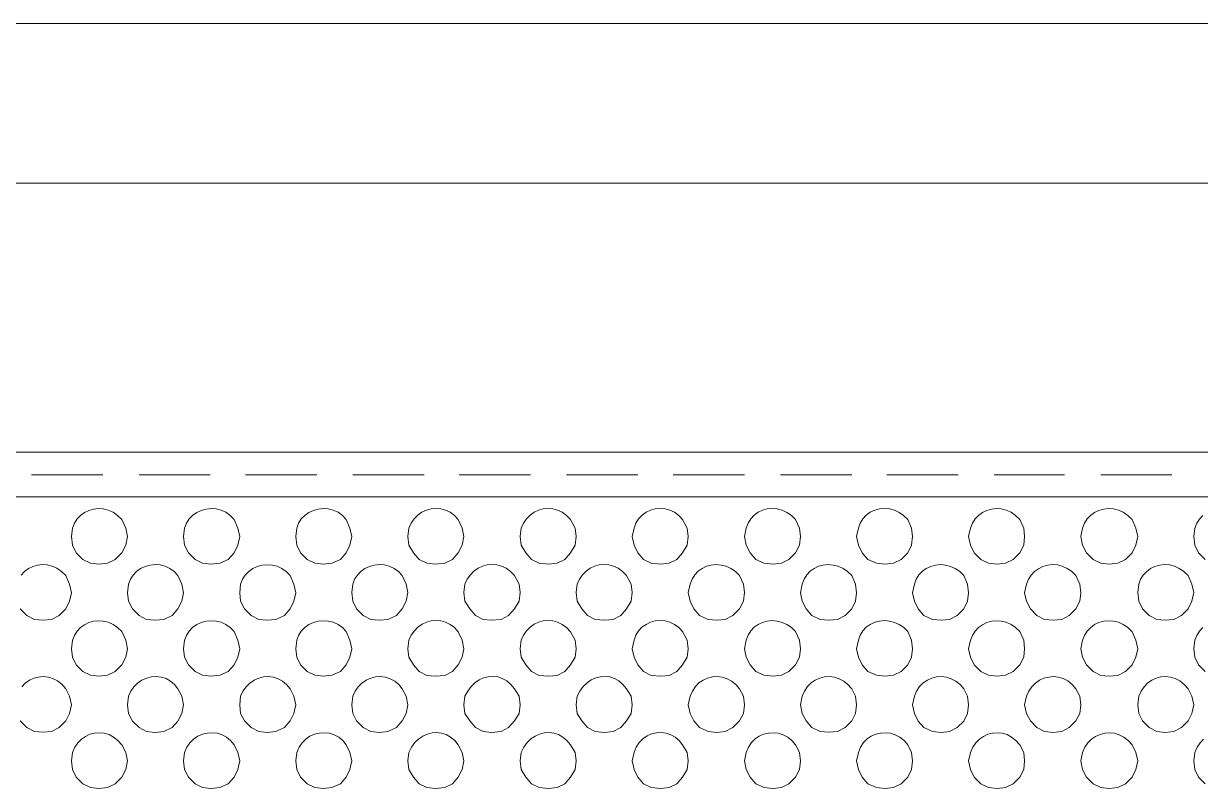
# Model space of a CAD drawing. Extents: x 0 to 248, y -13 to 228.
# Drawn here: x 73.58 to 105.48, y 109.62 to 130.35 of the extents above; entities that cross this region are included whole.
import ezdxf

# ---------------------------------------------------------------- set-up
doc = ezdxf.new("R2010")
doc.units = 0
doc.layers.add('GEOMETRY', color=7, linetype='Continuous')

msp = doc.modelspace()

# ---------------------------------------------------------------- linework, layer by layer
at = {"layer": 'GEOMETRY', "lineweight": 13}
for points in [[(31.075, 130.347), (138.747, 130.347)], [(31.075, 126.021), (138.747, 126.021)], [(38.363, 118.732), (131.433, 118.732)], [(73.798, 118.114), (75.731, 118.114)], [(76.709, 118.114), (78.641, 118.114)], [(79.593, 118.114), (81.525, 118.114)], [(82.503, 118.114), (84.434, 118.114)], [(85.387, 118.114), (87.319, 118.114)], [(88.297, 118.114), (90.229, 118.114)], [(91.183, 118.114), (93.114, 118.114)], [(94.091, 118.114), (96.024, 118.114)], [(96.977, 118.114), (98.908, 118.114)], [(99.886, 118.114), (101.791, 118.114)], [(102.771, 118.114), (104.702, 118.114)], [(39.599, 117.523), (130.223, 117.523)], [(105.536, 117.016), (105.445, 116.919), (105.373, 116.804), (105.321, 116.673), (105.294, 116.441), (105.321, 116.211), (105.422, 116.004), (105.603, 115.824)], [(73.489, 114.484), (73.669, 114.304), (73.875, 114.2), (74.108, 114.175), (74.339, 114.2), (74.545, 114.304), (74.725, 114.484), (74.828, 114.691), (74.88, 114.922), (74.88, 114.922), (74.828, 115.153), (74.725, 115.386), (74.611, 115.498), (74.486, 115.583), (74.356, 115.641), (74.221, 115.674), (74.087, 115.683), (73.955, 115.669), (73.828, 115.632), (73.711, 115.575), (73.604, 115.497), (73.513, 115.4)], [(105.539, 113.978), (105.447, 113.881), (105.374, 113.766), (105.321, 113.634), (105.294, 113.402), (105.321, 113.172), (105.422, 112.965), (105.603, 112.785)], [(73.489, 111.446), (73.669, 111.265), (73.875, 111.161), (74.108, 111.138), (74.339, 111.161), (74.545, 111.265), (74.725, 111.446), (74.828, 111.652), (74.88, 111.881), (74.88, 111.881), (74.828, 112.114), (74.725, 112.321), (74.618, 112.44), (74.501, 112.531), (74.376, 112.595), (74.246, 112.634), (74.114, 112.648), (73.984, 112.637), (73.858, 112.603), (73.738, 112.547), (73.628, 112.469), (73.531, 112.37)], [(105.561, 110.949), (105.464, 110.85), (105.383, 110.732), (105.321, 110.594), (105.294, 110.364), (105.321, 110.132), (105.422, 109.925), (105.603, 109.745)]]:
    msp.add_lwpolyline(points, dxfattribs=at)
for points in [[(76.4, 116.441), (76.348, 116.673), (76.245, 116.906), (76.13, 117.018), (76.006, 117.102), (75.875, 117.161), (75.741, 117.194), (75.606, 117.203), (75.474, 117.189), (75.347, 117.152), (75.229, 117.094), (75.123, 117.017), (75.032, 116.92), (74.958, 116.805), (74.906, 116.673), (74.88, 116.441), (74.906, 116.211), (75.008, 116.004), (75.189, 115.824), (75.396, 115.72), (75.627, 115.695), (75.859, 115.72), (76.065, 115.824), (76.245, 116.004), (76.348, 116.211), (76.4, 116.441)], [(79.439, 116.441), (79.386, 116.673), (79.284, 116.906), (79.181, 117.017), (79.063, 117.102), (78.935, 117.16), (78.8, 117.194), (78.663, 117.203), (78.526, 117.189), (78.395, 117.153), (78.272, 117.096), (78.162, 117.018), (78.068, 116.921), (77.994, 116.806), (77.945, 116.673), (77.918, 116.441), (77.945, 116.211), (78.047, 116.004), (78.227, 115.824), (78.433, 115.722), (78.666, 115.695), (78.898, 115.722), (79.129, 115.824), (79.284, 116.004), (79.386, 116.211), (79.439, 116.441)], [(82.478, 116.441), (82.425, 116.673), (82.323, 116.906), (82.22, 117.017), (82.102, 117.102), (81.974, 117.16), (81.839, 117.194), (81.702, 117.203), (81.565, 117.189), (81.434, 117.152), (81.311, 117.095), (81.201, 117.017), (81.107, 116.92), (81.034, 116.805), (80.984, 116.673), (80.957, 116.441), (80.984, 116.211), (81.086, 116.004), (81.267, 115.824), (81.473, 115.722), (81.705, 115.695), (81.937, 115.722), (82.168, 115.824), (82.323, 116.004), (82.425, 116.211), (82.478, 116.441)], [(85.516, 116.441), (85.464, 116.673), (85.362, 116.906), (85.256, 117.017), (85.139, 117.102), (85.014, 117.162), (84.885, 117.197), (84.754, 117.208), (84.623, 117.196), (84.496, 117.161), (84.377, 117.104), (84.267, 117.026), (84.169, 116.928), (84.087, 116.81), (84.023, 116.673), (83.996, 116.441), (84.023, 116.211), (84.151, 116.004), (84.305, 115.824), (84.512, 115.72), (84.744, 115.695), (85, 115.72), (85.206, 115.824), (85.362, 116.004), (85.464, 116.211), (85.516, 116.441)], [(88.555, 116.441), (88.53, 116.673), (88.401, 116.906), (88.295, 117.017), (88.178, 117.102), (88.054, 117.162), (87.924, 117.197), (87.793, 117.208), (87.662, 117.196), (87.536, 117.161), (87.416, 117.104), (87.306, 117.026), (87.208, 116.928), (87.126, 116.81), (87.062, 116.673), (87.035, 116.441), (87.062, 116.211), (87.19, 116.004), (87.344, 115.824), (87.55, 115.72), (87.808, 115.695), (88.039, 115.72), (88.245, 115.824), (88.401, 116.004), (88.53, 116.211), (88.555, 116.441)], [(91.594, 116.441), (91.568, 116.673), (91.44, 116.906), (91.338, 117.017), (91.222, 117.102), (91.097, 117.161), (90.965, 117.196), (90.831, 117.207), (90.697, 117.195), (90.569, 117.16), (90.449, 117.104), (90.341, 117.026), (90.248, 116.928), (90.175, 116.81), (90.125, 116.673), (90.074, 116.441), (90.125, 116.211), (90.228, 116.004), (90.383, 115.824), (90.589, 115.72), (90.847, 115.695), (91.078, 115.72), (91.284, 115.824), (91.44, 116.004), (91.568, 116.211), (91.594, 116.441)], [(94.633, 116.441), (94.608, 116.673), (94.504, 116.906), (94.392, 117.015), (94.27, 117.098), (94.14, 117.157), (94.005, 117.192), (93.869, 117.204), (93.736, 117.192), (93.608, 117.158), (93.488, 117.102), (93.381, 117.025), (93.289, 116.928), (93.216, 116.81), (93.165, 116.673), (93.114, 116.441), (93.165, 116.211), (93.268, 116.004), (93.423, 115.824), (93.655, 115.72), (93.887, 115.695), (94.118, 115.72), (94.324, 115.824), (94.504, 116.004), (94.608, 116.211), (94.633, 116.441)], [(97.672, 116.441), (97.647, 116.673), (97.543, 116.906), (97.431, 117.015), (97.309, 117.098), (97.179, 117.157), (97.044, 117.192), (96.909, 117.204), (96.775, 117.192), (96.647, 117.158), (96.527, 117.103), (96.42, 117.026), (96.328, 116.928), (96.255, 116.81), (96.204, 116.673), (96.152, 116.441), (96.204, 116.211), (96.307, 116.004), (96.461, 115.824), (96.693, 115.72), (96.925, 115.695), (97.157, 115.72), (97.363, 115.824), (97.543, 116.004), (97.647, 116.211), (97.672, 116.441)], [(100.711, 116.441), (100.685, 116.673), (100.582, 116.906), (100.467, 117.017), (100.343, 117.102), (100.212, 117.161), (100.078, 117.194), (99.943, 117.203), (99.811, 117.189), (99.684, 117.152), (99.566, 117.095), (99.46, 117.017), (99.369, 116.92), (99.295, 116.805), (99.243, 116.673), (99.191, 116.441), (99.243, 116.211), (99.346, 116.004), (99.526, 115.824), (99.732, 115.722), (99.964, 115.695), (100.195, 115.722), (100.402, 115.824), (100.582, 116.004), (100.685, 116.211), (100.711, 116.441)], [(103.775, 116.441), (103.723, 116.673), (103.621, 116.906), (103.506, 117.017), (103.382, 117.101), (103.251, 117.16), (103.116, 117.193), (102.981, 117.202), (102.849, 117.187), (102.723, 117.151), (102.605, 117.094), (102.499, 117.016), (102.408, 116.92), (102.334, 116.805), (102.282, 116.673), (102.23, 116.441), (102.282, 116.211), (102.384, 116.004), (102.565, 115.824), (102.771, 115.72), (103.003, 115.695), (103.235, 115.72), (103.44, 115.824), (103.621, 116.004), (103.723, 116.211), (103.775, 116.441)], [(77.919, 114.922), (77.868, 115.153), (77.765, 115.386), (77.661, 115.497), (77.543, 115.582), (77.414, 115.64), (77.28, 115.673), (77.143, 115.682), (77.007, 115.668), (76.875, 115.632), (76.753, 115.575), (76.643, 115.497), (76.549, 115.401), (76.476, 115.285), (76.426, 115.153), (76.4, 114.922), (76.426, 114.691), (76.529, 114.484), (76.709, 114.304), (76.915, 114.2), (77.148, 114.174), (77.379, 114.2), (77.61, 114.304), (77.765, 114.484), (77.868, 114.691), (77.919, 114.922)], [(80.958, 114.922), (80.907, 115.153), (80.804, 115.385), (80.7, 115.496), (80.582, 115.58), (80.454, 115.639), (80.319, 115.672), (80.182, 115.681), (80.046, 115.668), (79.915, 115.632), (79.793, 115.575), (79.682, 115.497), (79.588, 115.401), (79.514, 115.286), (79.464, 115.153), (79.439, 114.922), (79.464, 114.691), (79.568, 114.484), (79.748, 114.304), (79.954, 114.2), (80.186, 114.174), (80.417, 114.2), (80.649, 114.304), (80.804, 114.484), (80.907, 114.691), (80.958, 114.922)], [(83.997, 114.923), (83.946, 115.153), (83.843, 115.386), (83.739, 115.497), (83.621, 115.582), (83.493, 115.64), (83.358, 115.673), (83.221, 115.682), (83.084, 115.669), (82.953, 115.633), (82.83, 115.575), (82.72, 115.498), (82.626, 115.401), (82.553, 115.286), (82.503, 115.153), (82.477, 114.923), (82.503, 114.691), (82.606, 114.484), (82.786, 114.304), (82.993, 114.2), (83.225, 114.175), (83.456, 114.2), (83.687, 114.304), (83.843, 114.484), (83.946, 114.691), (83.997, 114.923)], [(87.036, 114.923), (87.01, 115.153), (86.881, 115.386), (86.774, 115.498), (86.657, 115.583), (86.532, 115.643), (86.403, 115.678), (86.272, 115.689), (86.142, 115.676), (86.016, 115.641), (85.897, 115.584), (85.787, 115.506), (85.689, 115.408), (85.606, 115.29), (85.542, 115.153), (85.516, 114.923), (85.542, 114.691), (85.671, 114.484), (85.826, 114.304), (86.032, 114.2), (86.264, 114.175), (86.521, 114.2), (86.725, 114.304), (86.881, 114.484), (87.01, 114.691), (87.036, 114.923)], [(90.075, 114.923), (90.049, 115.153), (89.92, 115.386), (89.814, 115.498), (89.697, 115.584), (89.572, 115.644), (89.443, 115.679), (89.312, 115.69), (89.183, 115.677), (89.056, 115.642), (88.937, 115.585), (88.827, 115.507), (88.729, 115.408), (88.646, 115.29), (88.581, 115.153), (88.555, 114.923), (88.581, 114.691), (88.71, 114.484), (88.865, 114.304), (89.07, 114.2), (89.328, 114.175), (89.559, 114.2), (89.765, 114.304), (89.92, 114.484), (90.049, 114.691), (90.075, 114.923)], [(93.114, 114.923), (93.088, 115.153), (92.985, 115.386), (92.873, 115.495), (92.751, 115.579), (92.621, 115.638), (92.486, 115.672), (92.35, 115.684), (92.216, 115.672), (92.088, 115.638), (91.968, 115.582), (91.861, 115.505), (91.769, 115.408), (91.697, 115.29), (91.646, 115.153), (91.594, 114.923), (91.646, 114.691), (91.748, 114.484), (91.903, 114.304), (92.135, 114.2), (92.367, 114.175), (92.598, 114.2), (92.804, 114.304), (92.985, 114.484), (93.088, 114.691), (93.114, 114.923)], [(96.152, 114.922), (96.126, 115.153), (96.024, 115.386), (95.912, 115.495), (95.789, 115.579), (95.658, 115.638), (95.523, 115.672), (95.388, 115.684), (95.254, 115.672), (95.126, 115.638), (95.007, 115.582), (94.9, 115.505), (94.808, 115.408), (94.735, 115.29), (94.683, 115.153), (94.632, 114.922), (94.683, 114.691), (94.787, 114.484), (94.942, 114.304), (95.173, 114.2), (95.406, 114.175), (95.637, 114.2), (95.842, 114.304), (96.024, 114.484), (96.126, 114.691), (96.152, 114.922)], [(99.191, 114.922), (99.165, 115.153), (99.061, 115.386), (98.95, 115.495), (98.828, 115.578), (98.697, 115.636), (98.563, 115.671), (98.427, 115.682), (98.293, 115.67), (98.165, 115.636), (98.046, 115.581), (97.938, 115.504), (97.847, 115.407), (97.774, 115.29), (97.723, 115.153), (97.671, 114.922), (97.723, 114.691), (97.826, 114.484), (97.981, 114.304), (98.212, 114.2), (98.445, 114.174), (98.675, 114.2), (98.881, 114.304), (99.061, 114.484), (99.165, 114.691), (99.191, 114.922)], [(102.23, 114.922), (102.204, 115.153), (102.101, 115.385), (101.986, 115.497), (101.862, 115.581), (101.731, 115.64), (101.597, 115.673), (101.462, 115.682), (101.33, 115.667), (101.203, 115.631), (101.085, 115.573), (100.979, 115.496), (100.887, 115.399), (100.814, 115.285), (100.761, 115.153), (100.71, 114.922), (100.761, 114.691), (100.865, 114.484), (101.045, 114.304), (101.251, 114.2), (101.483, 114.174), (101.714, 114.2), (101.92, 114.304), (102.101, 114.484), (102.204, 114.691), (102.23, 114.922)], [(105.295, 114.923), (105.243, 115.153), (105.14, 115.386), (105.025, 115.498), (104.901, 115.582), (104.77, 115.64), (104.636, 115.673), (104.501, 115.682), (104.368, 115.668), (104.242, 115.631), (104.124, 115.574), (104.018, 115.496), (103.927, 115.4), (103.853, 115.285), (103.801, 115.153), (103.775, 114.923), (103.801, 114.691), (103.904, 114.484), (104.084, 114.304), (104.291, 114.2), (104.523, 114.175), (104.754, 114.2), (104.96, 114.304), (105.14, 114.484), (105.243, 114.691), (105.295, 114.923)], [(76.4, 113.404), (76.348, 113.634), (76.245, 113.867), (76.13, 113.978), (76.006, 114.063), (75.875, 114.121), (75.741, 114.154), (75.606, 114.163), (75.473, 114.149), (75.347, 114.112), (75.229, 114.055), (75.122, 113.977), (75.031, 113.881), (74.958, 113.766), (74.906, 113.634), (74.88, 113.404), (74.906, 113.172), (75.008, 112.965), (75.189, 112.785), (75.396, 112.683), (75.627, 112.656), (75.859, 112.683), (76.065, 112.785), (76.245, 112.965), (76.348, 113.172), (76.4, 113.404)], [(79.439, 113.404), (79.386, 113.634), (79.284, 113.867), (79.181, 113.978), (79.063, 114.062), (78.935, 114.121), (78.8, 114.154), (78.663, 114.163), (78.526, 114.149), (78.394, 114.113), (78.272, 114.056), (78.161, 113.979), (78.068, 113.882), (77.994, 113.766), (77.945, 113.634), (77.918, 113.404), (77.945, 113.172), (78.047, 112.967), (78.227, 112.785), (78.433, 112.683), (78.666, 112.656), (78.898, 112.683), (79.129, 112.785), (79.284, 112.967), (79.386, 113.172), (79.439, 113.404)], [(82.478, 113.404), (82.425, 113.634), (82.323, 113.867), (82.22, 113.978), (82.102, 114.062), (81.974, 114.121), (81.839, 114.154), (81.702, 114.163), (81.565, 114.149), (81.434, 114.113), (81.311, 114.056), (81.2, 113.978), (81.107, 113.881), (81.033, 113.766), (80.984, 113.634), (80.957, 113.404), (80.984, 113.172), (81.086, 112.967), (81.267, 112.785), (81.473, 112.683), (81.705, 112.656), (81.937, 112.683), (82.168, 112.785), (82.323, 112.967), (82.425, 113.172), (82.478, 113.404)], [(85.516, 113.402), (85.464, 113.634), (85.362, 113.865), (85.257, 113.977), (85.14, 114.063), (85.016, 114.123), (84.887, 114.158), (84.756, 114.17), (84.626, 114.158), (84.499, 114.123), (84.379, 114.066), (84.269, 113.988), (84.171, 113.89), (84.088, 113.771), (84.023, 113.634), (83.996, 113.402), (84.023, 113.172), (84.151, 112.965), (84.305, 112.785), (84.512, 112.681), (84.744, 112.656), (85, 112.681), (85.206, 112.785), (85.362, 112.965), (85.464, 113.172), (85.516, 113.402)], [(88.555, 113.402), (88.53, 113.634), (88.401, 113.865), (88.296, 113.977), (88.179, 114.063), (88.055, 114.123), (87.926, 114.158), (87.795, 114.17), (87.665, 114.158), (87.538, 114.123), (87.418, 114.066), (87.308, 113.988), (87.21, 113.89), (87.127, 113.771), (87.062, 113.634), (87.035, 113.402), (87.062, 113.172), (87.19, 112.965), (87.344, 112.785), (87.55, 112.681), (87.808, 112.656), (88.039, 112.681), (88.245, 112.785), (88.401, 112.965), (88.53, 113.172), (88.555, 113.402)], [(91.594, 113.402), (91.568, 113.634), (91.44, 113.867), (91.338, 113.977), (91.223, 114.062), (91.097, 114.122), (90.965, 114.157), (90.831, 114.168), (90.697, 114.155), (90.569, 114.121), (90.449, 114.064), (90.34, 113.987), (90.248, 113.888), (90.175, 113.771), (90.125, 113.634), (90.074, 113.402), (90.125, 113.172), (90.228, 112.965), (90.383, 112.785), (90.589, 112.681), (90.847, 112.656), (91.078, 112.681), (91.284, 112.785), (91.44, 112.965), (91.568, 113.172), (91.594, 113.402)], [(94.633, 113.404), (94.608, 113.634), (94.504, 113.867), (94.393, 113.975), (94.27, 114.059), (94.14, 114.118), (94.005, 114.152), (93.87, 114.164), (93.736, 114.152), (93.607, 114.118), (93.488, 114.062), (93.38, 113.986), (93.289, 113.888), (93.215, 113.771), (93.165, 113.634), (93.114, 113.404), (93.165, 113.172), (93.268, 112.965), (93.423, 112.785), (93.655, 112.683), (93.887, 112.656), (94.118, 112.683), (94.324, 112.785), (94.504, 112.965), (94.608, 113.172), (94.633, 113.404)], [(97.672, 113.404), (97.647, 113.634), (97.543, 113.867), (97.432, 113.975), (97.309, 114.059), (97.179, 114.117), (97.045, 114.152), (96.909, 114.164), (96.775, 114.152), (96.647, 114.119), (96.527, 114.063), (96.42, 113.986), (96.328, 113.889), (96.255, 113.771), (96.204, 113.634), (96.152, 113.404), (96.204, 113.172), (96.307, 112.965), (96.461, 112.785), (96.693, 112.683), (96.925, 112.656), (97.157, 112.683), (97.363, 112.785), (97.543, 112.965), (97.647, 113.172), (97.672, 113.404)], [(100.711, 113.404), (100.685, 113.634), (100.582, 113.867), (100.467, 113.978), (100.343, 114.063), (100.213, 114.121), (100.078, 114.154), (99.943, 114.163), (99.811, 114.149), (99.684, 114.113), (99.566, 114.055), (99.46, 113.978), (99.368, 113.881), (99.295, 113.766), (99.243, 113.634), (99.191, 113.404), (99.243, 113.172), (99.346, 112.967), (99.526, 112.785), (99.732, 112.683), (99.964, 112.656), (100.195, 112.683), (100.402, 112.785), (100.582, 112.967), (100.685, 113.172), (100.711, 113.404)], [(103.775, 113.402), (103.723, 113.634), (103.621, 113.865), (103.507, 113.977), (103.383, 114.062), (103.253, 114.12), (103.119, 114.154), (102.984, 114.163), (102.852, 114.15), (102.725, 114.114), (102.607, 114.056), (102.501, 113.979), (102.409, 113.882), (102.335, 113.766), (102.282, 113.634), (102.23, 113.402), (102.282, 113.172), (102.384, 112.965), (102.565, 112.785), (102.771, 112.681), (103.003, 112.656), (103.235, 112.681), (103.44, 112.785), (103.621, 112.965), (103.723, 113.172), (103.775, 113.402)], [(77.919, 111.881), (77.868, 112.114), (77.765, 112.319), (77.671, 112.437), (77.562, 112.528), (77.441, 112.593), (77.312, 112.632), (77.178, 112.647), (77.044, 112.638), (76.912, 112.606), (76.787, 112.551), (76.672, 112.473), (76.571, 112.374), (76.488, 112.254), (76.426, 112.114), (76.4, 111.881), (76.426, 111.652), (76.529, 111.444), (76.709, 111.265), (76.915, 111.161), (77.148, 111.136), (77.379, 111.161), (77.61, 111.265), (77.765, 111.444), (77.868, 111.652), (77.919, 111.881)], [(80.958, 111.881), (80.907, 112.114), (80.804, 112.319), (80.71, 112.436), (80.601, 112.527), (80.48, 112.592), (80.351, 112.632), (80.217, 112.647), (80.083, 112.638), (79.952, 112.606), (79.826, 112.551), (79.711, 112.473), (79.61, 112.375), (79.526, 112.255), (79.464, 112.114), (79.439, 111.881), (79.464, 111.652), (79.568, 111.446), (79.748, 111.265), (79.954, 111.161), (80.186, 111.135), (80.417, 111.161), (80.649, 111.265), (80.804, 111.446), (80.907, 111.652), (80.958, 111.881)], [(83.997, 111.882), (83.946, 112.114), (83.843, 112.319), (83.749, 112.436), (83.64, 112.527), (83.52, 112.592), (83.39, 112.632), (83.256, 112.647), (83.122, 112.638), (82.99, 112.606), (82.865, 112.551), (82.75, 112.474), (82.648, 112.375), (82.565, 112.255), (82.503, 112.114), (82.477, 111.882), (82.503, 111.652), (82.606, 111.446), (82.786, 111.265), (82.993, 111.161), (83.225, 111.136), (83.456, 111.161), (83.687, 111.265), (83.843, 111.446), (83.946, 111.652), (83.997, 111.882)], [(87.036, 111.882), (87.01, 112.114), (86.881, 112.319), (86.783, 112.438), (86.673, 112.531), (86.555, 112.597), (86.43, 112.638), (86.302, 112.654), (86.174, 112.645), (86.047, 112.613), (85.926, 112.557), (85.811, 112.479), (85.708, 112.379), (85.617, 112.257), (85.542, 112.114), (85.516, 111.882), (85.542, 111.652), (85.671, 111.446), (85.826, 111.265), (86.032, 111.161), (86.264, 111.136), (86.521, 111.161), (86.725, 111.265), (86.881, 111.446), (87.01, 111.652), (87.036, 111.882)], [(90.075, 111.882), (90.049, 112.114), (89.92, 112.319), (89.823, 112.438), (89.713, 112.531), (89.595, 112.597), (89.471, 112.638), (89.343, 112.654), (89.214, 112.646), (89.087, 112.614), (88.965, 112.558), (88.851, 112.48), (88.747, 112.38), (88.656, 112.257), (88.581, 112.114), (88.555, 111.882), (88.581, 111.652), (88.71, 111.446), (88.865, 111.265), (89.07, 111.161), (89.328, 111.136), (89.559, 111.161), (89.765, 111.265), (89.92, 111.446), (90.049, 111.652), (90.075, 111.882)], [(93.114, 111.882), (93.088, 112.114), (92.985, 112.321), (92.884, 112.436), (92.77, 112.525), (92.645, 112.59), (92.515, 112.631), (92.381, 112.647), (92.248, 112.639), (92.118, 112.608), (91.995, 112.554), (91.884, 112.477), (91.786, 112.378), (91.705, 112.257), (91.646, 112.114), (91.594, 111.882), (91.646, 111.652), (91.748, 111.446), (91.903, 111.265), (92.135, 111.161), (92.367, 111.136), (92.598, 111.161), (92.804, 111.265), (92.985, 111.446), (93.088, 111.652), (93.114, 111.882)], [(96.152, 111.881), (96.126, 112.114), (96.024, 112.321), (95.922, 112.436), (95.808, 112.525), (95.683, 112.59), (95.553, 112.631), (95.419, 112.647), (95.286, 112.639), (95.157, 112.608), (95.034, 112.554), (94.922, 112.477), (94.824, 112.378), (94.743, 112.257), (94.683, 112.114), (94.632, 111.881), (94.683, 111.652), (94.787, 111.446), (94.942, 111.265), (95.173, 111.161), (95.406, 111.138), (95.637, 111.161), (95.842, 111.265), (96.024, 111.446), (96.126, 111.652), (96.152, 111.881)], [(99.191, 111.881), (99.165, 112.114), (99.061, 112.319), (98.961, 112.435), (98.847, 112.525), (98.723, 112.59), (98.593, 112.63), (98.459, 112.647), (98.326, 112.639), (98.197, 112.608), (98.074, 112.554), (97.962, 112.477), (97.864, 112.378), (97.783, 112.257), (97.723, 112.114), (97.671, 111.881), (97.723, 111.652), (97.826, 111.444), (97.981, 111.265), (98.212, 111.161), (98.445, 111.136), (98.675, 111.161), (98.881, 111.265), (99.061, 111.444), (99.165, 111.652), (99.191, 111.881)], [(102.23, 111.881), (102.204, 112.114), (102.101, 112.319), (101.995, 112.438), (101.877, 112.53), (101.753, 112.595), (101.623, 112.634), (101.492, 112.648), (101.362, 112.637), (101.235, 112.604), (101.116, 112.547), (101.006, 112.47), (100.908, 112.371), (100.825, 112.252), (100.761, 112.114), (100.71, 111.881), (100.761, 111.652), (100.865, 111.446), (101.045, 111.265), (101.251, 111.161), (101.483, 111.135), (101.714, 111.161), (101.92, 111.265), (102.101, 111.446), (102.204, 111.652), (102.23, 111.881)], [(105.295, 111.882), (105.243, 112.114), (105.14, 112.319), (105.033, 112.438), (104.916, 112.53), (104.791, 112.595), (104.662, 112.634), (104.531, 112.648), (104.4, 112.638), (104.274, 112.604), (104.154, 112.548), (104.044, 112.47), (103.947, 112.371), (103.864, 112.252), (103.801, 112.114), (103.775, 111.882), (103.801, 111.652), (103.904, 111.446), (104.084, 111.265), (104.291, 111.161), (104.523, 111.136), (104.754, 111.161), (104.96, 111.265), (105.14, 111.446), (105.243, 111.652), (105.295, 111.882)], [(76.4, 110.364), (76.348, 110.594), (76.245, 110.801), (76.139, 110.92), (76.022, 111.011), (75.897, 111.075), (75.767, 111.114), (75.635, 111.128), (75.504, 111.117), (75.378, 111.084), (75.258, 111.027), (75.148, 110.95), (75.05, 110.851), (74.969, 110.732), (74.906, 110.594), (74.88, 110.364), (74.906, 110.132), (75.008, 109.925), (75.189, 109.745), (75.396, 109.641), (75.627, 109.616), (75.859, 109.641), (76.065, 109.745), (76.245, 109.925), (76.348, 110.132), (76.4, 110.364)], [(79.439, 110.364), (79.386, 110.594), (79.284, 110.801), (79.191, 110.918), (79.082, 111.008), (78.961, 111.073), (78.832, 111.112), (78.698, 111.127), (78.562, 111.118), (78.43, 111.086), (78.305, 111.031), (78.19, 110.953), (78.089, 110.855), (78.006, 110.735), (77.945, 110.594), (77.918, 110.364), (77.945, 110.132), (78.047, 109.927), (78.227, 109.745), (78.433, 109.641), (78.666, 109.616), (78.898, 109.641), (79.129, 109.745), (79.284, 109.927), (79.386, 110.132), (79.439, 110.364)], [(82.478, 110.364), (82.425, 110.594), (82.323, 110.801), (82.229, 110.919), (82.12, 111.009), (81.999, 111.074), (81.869, 111.113), (81.735, 111.128), (81.6, 111.118), (81.468, 111.086), (81.343, 111.03), (81.228, 110.953), (81.128, 110.854), (81.045, 110.734), (80.984, 110.594), (80.957, 110.364), (80.984, 110.132), (81.086, 109.927), (81.267, 109.745), (81.473, 109.641), (81.705, 109.616), (81.937, 109.641), (82.168, 109.745), (82.323, 109.927), (82.425, 110.132), (82.478, 110.364)], [(85.516, 110.363), (85.464, 110.595), (85.362, 110.802), (85.265, 110.919), (85.155, 111.01), (85.037, 111.076), (84.911, 111.116), (84.783, 111.132), (84.653, 111.123), (84.526, 111.091), (84.404, 111.036), (84.29, 110.958), (84.187, 110.858), (84.097, 110.737), (84.023, 110.595), (83.996, 110.363), (84.023, 110.133), (84.151, 109.926), (84.305, 109.746), (84.512, 109.642), (84.744, 109.617), (85, 109.642), (85.206, 109.746), (85.362, 109.926), (85.464, 110.133), (85.516, 110.363)], [(88.555, 110.364), (88.53, 110.594), (88.401, 110.801), (88.304, 110.919), (88.195, 111.01), (88.076, 111.076), (87.951, 111.116), (87.822, 111.132), (87.693, 111.124), (87.566, 111.092), (87.443, 111.037), (87.329, 110.959), (87.226, 110.859), (87.136, 110.737), (87.062, 110.594), (87.035, 110.364), (87.062, 110.132), (87.19, 109.925), (87.344, 109.745), (87.55, 109.641), (87.808, 109.616), (88.039, 109.641), (88.245, 109.745), (88.401, 109.925), (88.53, 110.132), (88.555, 110.364)], [(91.594, 110.364), (91.568, 110.594), (91.44, 110.801), (91.349, 110.917), (91.242, 111.008), (91.123, 111.074), (90.995, 111.115), (90.864, 111.131), (90.732, 111.124), (90.602, 111.093), (90.479, 111.039), (90.366, 110.961), (90.267, 110.861), (90.186, 110.739), (90.125, 110.594), (90.074, 110.364), (90.125, 110.132), (90.228, 109.925), (90.383, 109.745), (90.589, 109.641), (90.847, 109.616), (91.078, 109.641), (91.284, 109.745), (91.44, 109.925), (91.568, 110.132), (91.594, 110.364)], [(94.633, 110.364), (94.608, 110.594), (94.504, 110.801), (94.403, 110.916), (94.289, 111.006), (94.164, 111.071), (94.034, 111.111), (93.9, 111.127), (93.767, 111.119), (93.637, 111.088), (93.515, 111.034), (93.403, 110.957), (93.305, 110.858), (93.224, 110.737), (93.165, 110.594), (93.114, 110.364), (93.165, 110.132), (93.268, 109.925), (93.423, 109.745), (93.655, 109.641), (93.887, 109.616), (94.118, 109.641), (94.324, 109.745), (94.504, 109.925), (94.608, 110.132), (94.633, 110.364)], [(97.672, 110.364), (97.647, 110.594), (97.543, 110.801), (97.442, 110.916), (97.328, 111.006), (97.204, 111.071), (97.073, 111.111), (96.939, 111.127), (96.806, 111.119), (96.676, 111.088), (96.553, 111.034), (96.441, 110.958), (96.343, 110.858), (96.263, 110.737), (96.204, 110.594), (96.152, 110.364), (96.204, 110.132), (96.307, 109.925), (96.461, 109.745), (96.693, 109.641), (96.925, 109.616), (97.157, 109.641), (97.363, 109.745), (97.543, 109.925), (97.647, 110.132), (97.672, 110.364)], [(100.711, 110.364), (100.685, 110.594), (100.582, 110.801), (100.475, 110.92), (100.358, 111.01), (100.233, 111.075), (100.104, 111.114), (99.972, 111.127), (99.841, 111.117), (99.714, 111.084), (99.595, 111.028), (99.485, 110.95), (99.387, 110.851), (99.306, 110.733), (99.243, 110.594), (99.191, 110.364), (99.243, 110.132), (99.346, 109.927), (99.526, 109.745), (99.732, 109.641), (99.964, 109.616), (100.195, 109.641), (100.402, 109.745), (100.582, 109.927), (100.685, 110.132), (100.711, 110.364)], [(103.775, 110.363), (103.723, 110.595), (103.621, 110.802), (103.514, 110.919), (103.397, 111.01), (103.272, 111.074), (103.142, 111.113), (103.01, 111.127), (102.88, 111.116), (102.753, 111.083), (102.633, 111.027), (102.523, 110.949), (102.426, 110.851), (102.345, 110.732), (102.282, 110.595), (102.23, 110.363), (102.282, 110.133), (102.384, 109.926), (102.565, 109.746), (102.771, 109.642), (103.003, 109.617), (103.235, 109.642), (103.44, 109.746), (103.621, 109.926), (103.723, 110.133), (103.775, 110.363)]]:
    msp.add_lwpolyline(points, close=True, dxfattribs=at)

doc.saveas('drawing.dxf')
